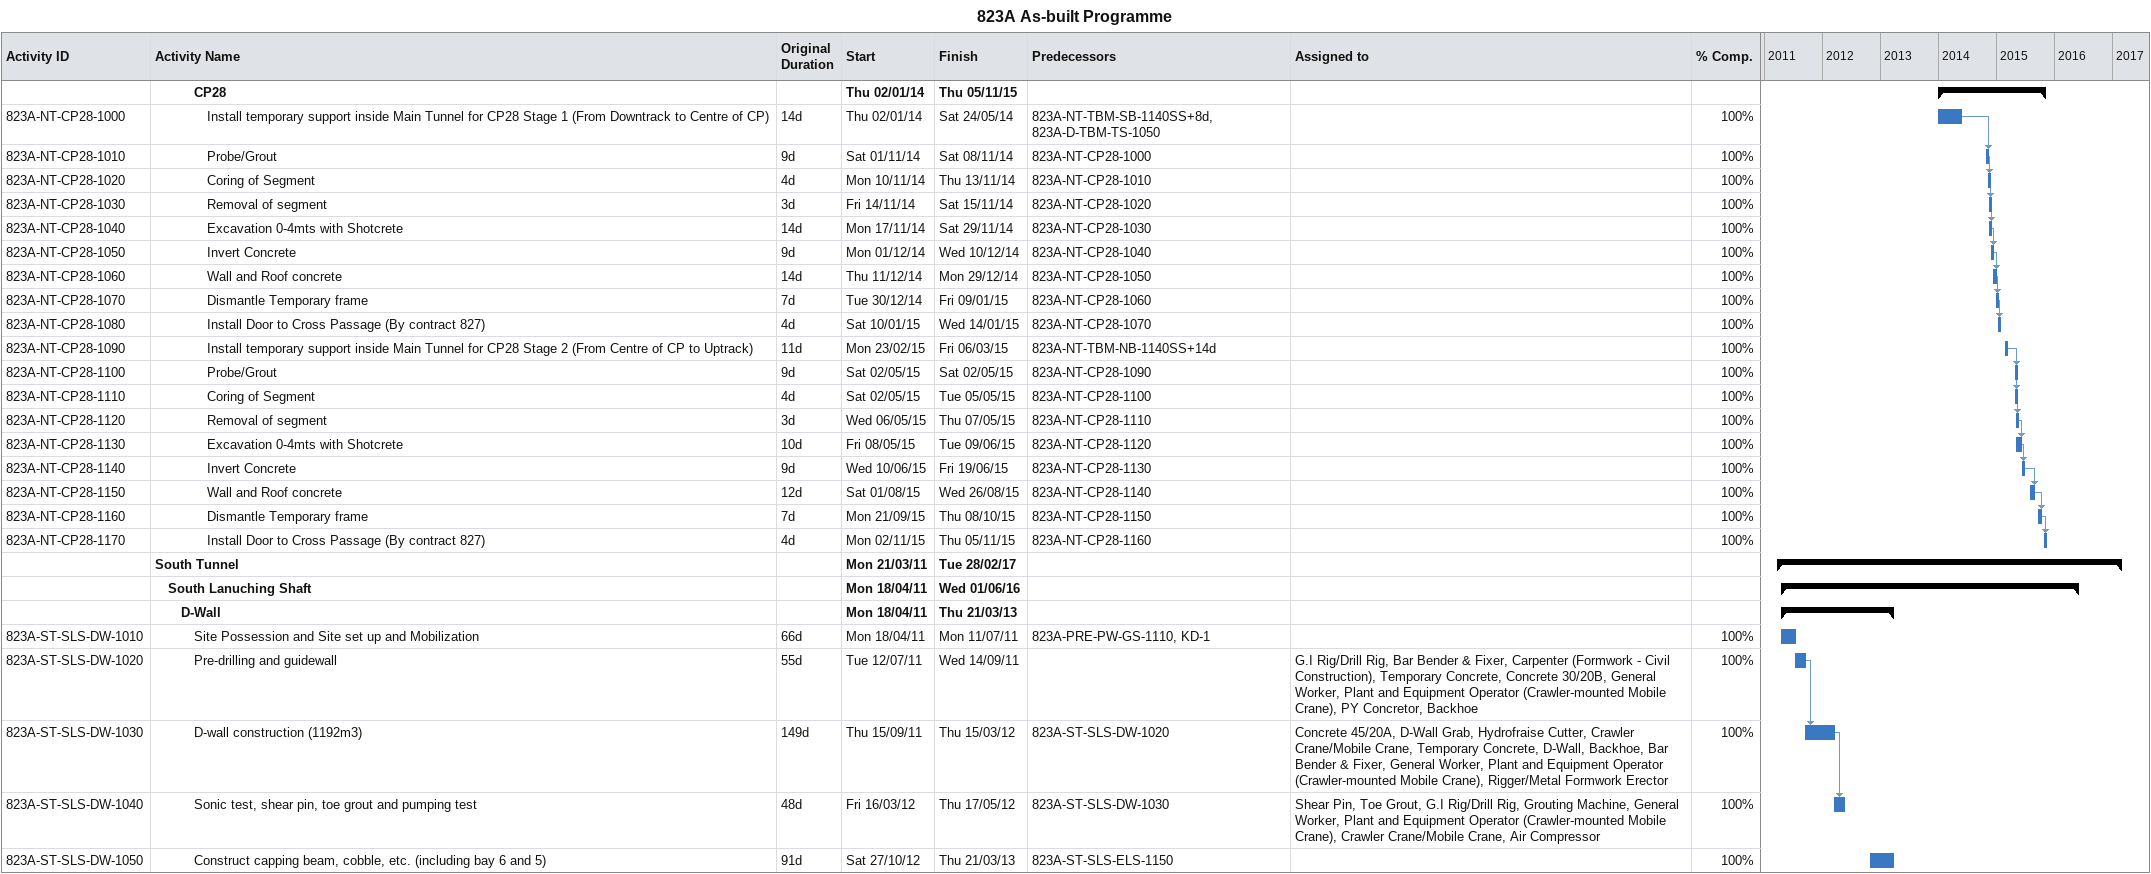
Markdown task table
823A As-built Programme

| ID | Level | Task | Original duration | Start | Finish | Predecessors | Resources | % complete |
|---|---|---|---|---|---|---|---|---|
|  | 4 | **CP28** |  | 2014-01-02 | 2015-11-05 |  |  |  |
| 823A-NT-CP28-1000 | 5 | Install temporary support inside Main Tunnel for CP28 Stage 1 (From Downtrack to Centre of CP) | 14d | 2014-01-02 | 2014-05-24 | 823A-NT-TBM-SB-1140SS+8d, 823A-D-TBM-TS-1050 |  | 100 |
| 823A-NT-CP28-1010 | 5 | Probe/Grout | 9d | 2014-11-01 | 2014-11-08 | 823A-NT-CP28-1000 |  | 100 |
| 823A-NT-CP28-1020 | 5 | Coring of Segment | 4d | 2014-11-10 | 2014-11-13 | 823A-NT-CP28-1010 |  | 100 |
| 823A-NT-CP28-1030 | 5 | Removal of segment | 3d | 2014-11-14 | 2014-11-15 | 823A-NT-CP28-1020 |  | 100 |
| 823A-NT-CP28-1040 | 5 | Excavation 0-4mts with Shotcrete | 14d | 2014-11-17 | 2014-11-29 | 823A-NT-CP28-1030 |  | 100 |
| 823A-NT-CP28-1050 | 5 | Invert Concrete | 9d | 2014-12-01 | 2014-12-10 | 823A-NT-CP28-1040 |  | 100 |
| 823A-NT-CP28-1060 | 5 | Wall and Roof concrete | 14d | 2014-12-11 | 2014-12-29 | 823A-NT-CP28-1050 |  | 100 |
| 823A-NT-CP28-1070 | 5 | Dismantle Temporary frame | 7d | 2014-12-30 | 2015-01-09 | 823A-NT-CP28-1060 |  | 100 |
| 823A-NT-CP28-1080 | 5 | Install Door to Cross Passage (By contract 827) | 4d | 2015-01-10 | 2015-01-14 | 823A-NT-CP28-1070 |  | 100 |
| 823A-NT-CP28-1090 | 5 | Install temporary support inside Main Tunnel for CP28 Stage 2 (From Centre of CP to Uptrack) | 11d | 2015-02-23 | 2015-03-06 | 823A-NT-TBM-NB-1140SS+14d |  | 100 |
| 823A-NT-CP28-1100 | 5 | Probe/Grout | 9d | 2015-05-02 | 2015-05-02 | 823A-NT-CP28-1090 |  | 100 |
| 823A-NT-CP28-1110 | 5 | Coring of Segment | 4d | 2015-05-02 | 2015-05-05 | 823A-NT-CP28-1100 |  | 100 |
| 823A-NT-CP28-1120 | 5 | Removal of segment | 3d | 2015-05-06 | 2015-05-07 | 823A-NT-CP28-1110 |  | 100 |
| 823A-NT-CP28-1130 | 5 | Excavation 0-4mts with Shotcrete | 10d | 2015-05-08 | 2015-06-09 | 823A-NT-CP28-1120 |  | 100 |
| 823A-NT-CP28-1140 | 5 | Invert Concrete | 9d | 2015-06-10 | 2015-06-19 | 823A-NT-CP28-1130 |  | 100 |
| 823A-NT-CP28-1150 | 5 | Wall and Roof concrete | 12d | 2015-08-01 | 2015-08-26 | 823A-NT-CP28-1140 |  | 100 |
| 823A-NT-CP28-1160 | 5 | Dismantle Temporary frame | 7d | 2015-09-21 | 2015-10-08 | 823A-NT-CP28-1150 |  | 100 |
| 823A-NT-CP28-1170 | 5 | Install Door to Cross Passage (By contract 827) | 4d | 2015-11-02 | 2015-11-05 | 823A-NT-CP28-1160 |  | 100 |
|  | 1 | **South Tunnel** |  | 2011-03-21 | 2017-02-28 |  |  |  |
|  | 2 | **South Lanuching Shaft** |  | 2011-04-18 | 2016-06-01 |  |  |  |
|  | 3 | **D-Wall** |  | 2011-04-18 | 2013-03-21 |  |  |  |
| 823A-ST-SLS-DW-1010 | 4 | Site Possession and Site set up and Mobilization | 66d | 2011-04-18 | 2011-07-11 | 823A-PRE-PW-GS-1110, KD-1 |  | 100 |
| 823A-ST-SLS-DW-1020 | 4 | Pre-drilling and guidewall | 55d | 2011-07-12 | 2011-09-14 |  | G.I Rig/Drill Rig, Bar Bender & Fixer, Carpenter (Formwork - Civil Construction), Temporary Concrete, Concrete 30/20B, General Worker, Plant and Equipment Operator (Crawler-mounted Mobile Crane), PY Concretor, Backhoe | 100 |
| 823A-ST-SLS-DW-1030 | 4 | D-wall construction (1192m3) | 149d | 2011-09-15 | 2012-03-15 | 823A-ST-SLS-DW-1020 | Concrete 45/20A, D-Wall Grab, Hydrofraise Cutter, Crawler Crane/Mobile Crane, Temporary Concrete, D-Wall, Backhoe, Bar Bender & Fixer, General Worker, Plant and Equipment Operator (Crawler-mounted Mobile Crane), Rigger/Metal Formwork Erector | 100 |
| 823A-ST-SLS-DW-1040 | 4 | Sonic test, shear pin, toe grout and pumping test | 48d | 2012-03-16 | 2012-05-17 | 823A-ST-SLS-DW-1030 | Shear Pin, Toe Grout, G.I Rig/Drill Rig, Grouting Machine, General Worker, Plant and Equipment Operator (Crawler-mounted Mobile Crane), Crawler Crane/Mobile Crane, Air Compressor | 100 |
| 823A-ST-SLS-DW-1050 | 4 | Construct capping beam, cobble, etc. (including bay 6 and 5) | 91d | 2012-10-27 | 2013-03-21 | 823A-ST-SLS-ELS-1150 |  | 100 |
